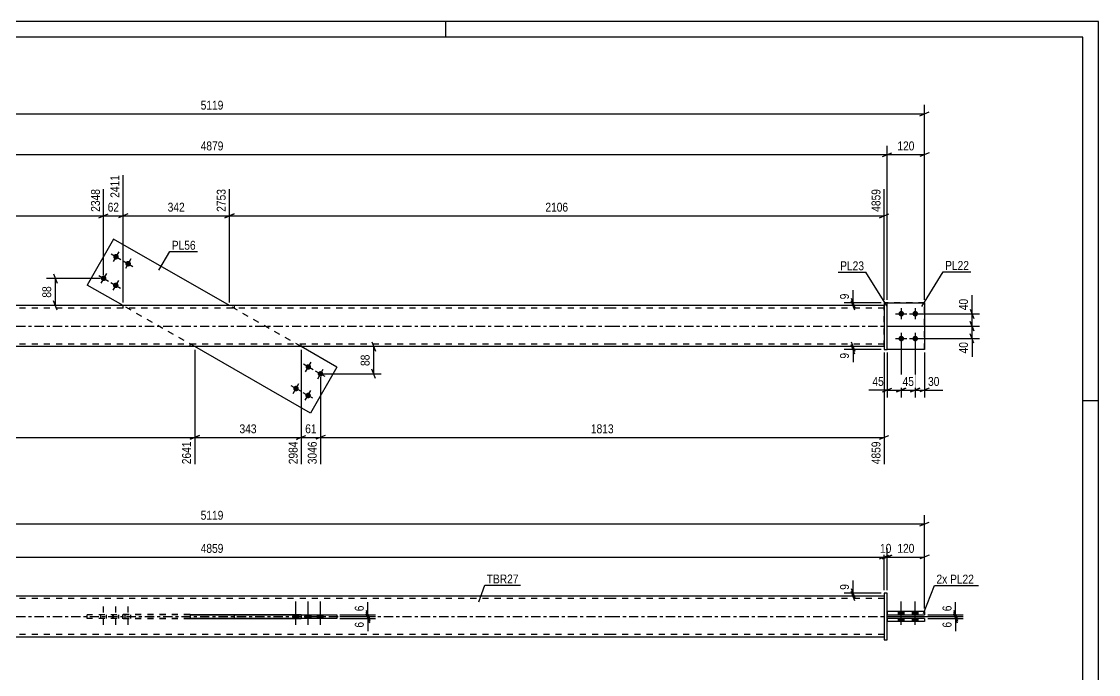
# Model space of a CAD drawing. Header units: millimetres. Extents: x 0 to 594, y 0 to 420.
# Drawn here: x 247.5 to 594, y 210 to 420 of the extents above; entities that cross this region are included whole.
import ezdxf

# ---------------------------------------------------------------- set-up
doc = ezdxf.new("R2010")
doc.units = ezdxf.units.MM
doc.linetypes.add('DXK_LINE_DOT2', pattern=[3.9198, 1.9599, -1.9599])
doc.linetypes.add('DXK_LINE_DOT3', pattern=[5.9187, 2.979, -0.9799, 0.9799, -0.9799])
doc.styles.add('Arial Narrow', font='ARIALN.TTF', dxfattribs={"height": 0.2})

# ---------------------------------------------------------------- blocks, each defined once
blk = doc.blocks.new('Unknown-489684930-1163')
at = {"color": 5, "linetype": 'Continuous'}
for p, q in [((594, 420), (0, 420)), ((384, 415), (384, 420)), ((594, 0), (594, 420)), ((589, 415), (5, 415)), ((589, 5), (589, 415)), ((594, 298), (589, 298))]:
    blk.add_line(p, q, dxfattribs=at)
blk = doc.blocks.new('Part-489684930-1906 - 1883')
at = {"color": 2, "linetype": 'Continuous'}
for p, q in [((525.05, 236.11), (525.05, 221.11)), ((526.05, 236.11), (525.05, 236.11)), ((526.05, 221.11), (526.05, 236.11)), ((525.05, 221.11), (526.05, 221.11))]:
    blk.add_line(p, q, dxfattribs=at)
blk = doc.blocks.new('Part-489684930-1895 - 1883')
at = {"color": 2, "linetype": 'Continuous'}
for p, q in [((436.95, 235.21), (180.64, 235.21)), ((525.05, 235.21), (437.05, 235.21)), ((301.72, 229.31), (337.52, 229.31)), ((301.72, 229.31), (301.72, 227.91)), ((315.87, 229.31), (315.87, 229.21)), ((337.52, 229.31), (337.52, 229.21)), ((337.52, 227.91), (301.72, 227.91)), ((315.87, 227.91), (315.87, 228.01)), ((337.52, 227.91), (337.52, 228.01)), ((436.95, 222.01), (180.64, 222.01)), ((525.05, 222.01), (437.05, 222.01))]:
    blk.add_line(p, q, dxfattribs=at)
at = {"color": 7, "linetype": 'DXK_LINE_DOT2'}
for p, q in [((436.95, 234.41), (180.64, 234.41)), ((525.05, 234.41), (437.05, 234.41)), ((525.05, 235.21), (525.05, 222.01)), ((280.06, 227.91), (280.06, 229.31)), ((301.72, 229.31), (280.06, 229.31)), ((315.87, 229.21), (315.87, 228.01)), ((337.52, 229.21), (337.52, 228.01)), ((301.72, 227.91), (280.06, 227.91)), ((315.87, 227.91), (315.87, 227.91)), ((436.95, 222.81), (180.64, 222.81)), ((525.05, 222.81), (437.05, 222.81))]:
    blk.add_line(p, q, dxfattribs=at)
at = {"color": 7, "linetype": 'DXK_LINE_DOT3'}
for p, q in [((180.64, 228.61), (436.95, 228.61)), ((437.05, 228.61), (525.05, 228.61))]:
    blk.add_line(p, q, dxfattribs=at)
blk = doc.blocks.new('Part-489684930-1900 - 1883')
at = {"color": 2, "linetype": 'Continuous'}
for p, q in [((538.05, 228.01), (526.05, 228.01)), ((526.05, 228.01), (526.05, 227.01)), ((538.05, 227.01), (526.05, 227.01)), ((538.05, 228.01), (538.05, 227.01))]:
    blk.add_line(p, q, dxfattribs=at)
blk = doc.blocks.new('Part-489684930-1905 - 1883')
at = {"color": 2, "linetype": 'Continuous'}
for p, q in [((526.05, 230.21), (526.05, 229.21)), ((538.05, 230.21), (526.05, 230.21)), ((526.05, 229.21), (538.05, 229.21)), ((538.05, 230.21), (538.05, 229.21))]:
    blk.add_line(p, q, dxfattribs=at)
blk = doc.blocks.new('Part-489684930-1922 - 1883')
at = {"color": 7, "linetype": 'DXK_LINE_DOT2'}
for p, q in [((268.64, 228.01), (268.64, 229.21)), ((301.72, 229.21), (268.64, 229.21)), ((277.08, 228.01), (277.08, 229.21)), ((301.72, 228.01), (268.64, 228.01))]:
    blk.add_line(p, q, dxfattribs=at)
at = {"color": 2, "linetype": 'Continuous'}
for p, q in [((301.72, 229.21), (348.95, 229.21)), ((340.5, 228.01), (340.5, 229.21)), ((348.95, 229.21), (348.95, 228.01)), ((340.5, 228.01), (301.72, 228.01)), ((348.95, 228.01), (340.5, 228.01))]:
    blk.add_line(p, q, dxfattribs=at)
blk = doc.blocks.new('Bolt-489684930-1923 - 1883')
at = {"linetype": 'Continuous'}
for points in [[(531.45, 230.21), (529.65, 230.21), (529.65, 229.21), (531.45, 229.21)], [(531.45, 230.21), (529.65, 230.21), (529.65, 229.21), (531.45, 229.21)], [(535.95, 230.21), (534.15, 230.21), (534.15, 229.21), (535.95, 229.21)], [(535.95, 230.21), (534.15, 230.21), (534.15, 229.21), (535.95, 229.21)], [(531.45, 228.01), (529.65, 228.01), (529.65, 227.01), (531.45, 227.01)], [(531.45, 228.01), (529.65, 228.01), (529.65, 227.01), (531.45, 227.01)], [(535.95, 228.01), (534.15, 228.01), (534.15, 227.01), (535.95, 227.01)], [(535.95, 228.01), (534.15, 228.01), (534.15, 227.01), (535.95, 227.01)]]:
    blk.add_hatch(color=1, dxfattribs=at).paths.add_polyline_path(points)
at = {"color": 1, "linetype": 'Continuous'}
for p, q in [((530.55, 226.01), (530.55, 233.51)), ((530.55, 226.01), (530.55, 233.51)), ((535.05, 226.01), (535.05, 233.51)), ((535.05, 226.01), (535.05, 233.51)), ((529.65, 229.21), (529.65, 230.21)), ((529.65, 229.21), (529.65, 230.21)), ((531.45, 229.21), (531.45, 230.21)), ((531.45, 229.21), (531.45, 230.21)), ((534.15, 229.21), (534.15, 230.21)), ((534.15, 229.21), (534.15, 230.21)), ((535.95, 229.21), (535.95, 230.21)), ((535.95, 229.21), (535.95, 230.21)), ((529.65, 227.01), (529.65, 228.01)), ((529.65, 227.01), (529.65, 228.01)), ((531.45, 227.01), (531.45, 228.01)), ((531.45, 227.01), (531.45, 228.01)), ((534.15, 227.01), (534.15, 228.01)), ((534.15, 227.01), (534.15, 228.01)), ((535.95, 227.01), (535.95, 228.01)), ((535.95, 227.01), (535.95, 228.01))]:
    blk.add_line(p, q, dxfattribs=at)
blk = doc.blocks.new('Bolt-489684930-1925 - 1883')
at = {"color": 1, "linetype": 'DXK_LINE_DOT2'}
for p, q in [((273.91, 226.01), (273.91, 233.51)), ((277.82, 226.01), (277.82, 233.51)), ((277.89, 226.01), (277.89, 233.51)), ((281.79, 226.01), (281.79, 233.51)), ((273.01, 228.01), (273.01, 229.21)), ((274.81, 228.01), (274.81, 229.21)), ((276.92, 228.01), (276.92, 229.21)), ((276.99, 228.01), (276.99, 229.21)), ((278.72, 228.01), (278.72, 229.21)), ((278.79, 228.01), (278.79, 229.21)), ((280.89, 228.01), (280.89, 229.21)), ((282.69, 228.01), (282.69, 229.21))]:
    blk.add_line(p, q, dxfattribs=at)
blk = doc.blocks.new('Bolt-489684930-1926 - 1883')
at = {"linetype": 'Continuous'}
for points in [[(334.89, 228.01), (336.69, 228.01), (336.69, 229.21), (334.89, 229.21)], [(338.8, 228.01), (340.6, 228.01), (340.6, 229.21), (338.8, 229.21)], [(338.87, 228.01), (340.67, 228.01), (340.67, 229.21), (338.87, 229.21)], [(342.77, 228.01), (344.57, 228.01), (344.57, 229.21), (342.77, 229.21)]]:
    blk.add_hatch(color=1, dxfattribs=at).paths.add_polyline_path(points)
at = {"color": 1, "linetype": 'Continuous'}
for p, q in [((335.79, 226.01), (335.79, 233.51)), ((339.7, 226.01), (339.7, 233.51)), ((339.77, 226.01), (339.77, 233.51)), ((343.67, 226.01), (343.67, 233.51)), ((334.89, 228.01), (334.89, 229.21)), ((336.69, 228.01), (336.69, 229.21)), ((338.8, 228.01), (338.8, 229.21)), ((338.87, 228.01), (338.87, 229.21)), ((340.6, 228.01), (340.6, 229.21)), ((340.67, 228.01), (340.67, 229.21)), ((342.77, 228.01), (342.77, 229.21)), ((344.57, 228.01), (344.57, 229.21))]:
    blk.add_line(p, q, dxfattribs=at)
blk = doc.blocks.new('Bolt-489684930-2124 - 2113')
at = {"linetype": 'Continuous'}
for points in [[(530.55, 326.93, -1), (530.55, 325.13, -1)], [(535.05, 326.93, -1), (535.05, 325.13, -1)], [(530.55, 318.93, -1), (530.55, 317.13, -1)], [(535.05, 318.93, -1), (535.05, 317.13, -1)]]:
    blk.add_hatch(color=1, dxfattribs=at).paths.add_polyline_path(points)
at = {"color": 1, "linetype": 'Continuous'}
for p, q in [((528.75, 326.03), (532.35, 326.03)), ((530.55, 327.83), (530.55, 324.23)), ((533.25, 326.03), (536.85, 326.03)), ((535.05, 327.83), (535.05, 324.23)), ((530.55, 319.83), (530.55, 316.23)), ((535.05, 319.83), (535.05, 316.23)), ((528.75, 318.03), (532.35, 318.03)), ((533.25, 318.03), (536.85, 318.03))]:
    blk.add_line(p, q, dxfattribs=at)
blk = doc.blocks.new('Part-489684930-2129 - 2113')
at = {"color": 2, "linetype": 'Continuous'}
for p, q in [((277.08, 349.99), (268.64, 335.23)), ((314.37, 328.63), (277.08, 349.99)), ((280.16, 328.63), (268.64, 335.23)), ((340.5, 294.08), (303.21, 315.43)), ((348.95, 308.84), (337.42, 315.43)), ((348.95, 308.84), (340.5, 294.08))]:
    blk.add_line(p, q, dxfattribs=at)
at = {"color": 7, "linetype": 'DXK_LINE_DOT2'}
for p, q in [((303.21, 315.43), (280.16, 328.63)), ((337.42, 315.43), (314.37, 328.63))]:
    blk.add_line(p, q, dxfattribs=at)
blk = doc.blocks.new('Bolt-489684930-2121 - 2113')
at = {"linetype": 'Continuous'}
for points in [[(339.32, 308.13, -1), (340.22, 309.69, -1)], [(343.23, 305.89, -1), (344.12, 307.45, -1)], [(335.35, 301.18, -1), (336.24, 302.74, -1)], [(339.25, 298.95, -1), (340.15, 300.51, -1)]]:
    blk.add_hatch(color=1, dxfattribs=at).paths.add_polyline_path(points)
at = {"color": 1, "linetype": 'Continuous'}
for p, q in [((341.33, 308.01), (338.21, 309.8)), ((338.87, 307.34), (340.66, 310.47)), ((345.24, 305.78), (342.11, 307.56)), ((342.78, 305.11), (344.57, 308.23)), ((337.35, 301.07), (334.23, 302.86)), ((334.9, 300.4), (336.69, 303.53)), ((341.26, 298.83), (338.14, 300.62)), ((338.8, 298.17), (340.59, 301.29))]:
    blk.add_line(p, q, dxfattribs=at)
blk = doc.blocks.new('Bolt-489684930-2122 - 2113')
at = {"linetype": 'Continuous'}
for points in [[(278.33, 345.12, -1), (277.44, 343.56, -1)], [(282.24, 342.89, -1), (281.34, 341.32, -1)], [(274.36, 338.18, -1), (273.46, 336.62, -1)], [(278.26, 335.94, -1), (277.37, 334.38, -1)]]:
    blk.add_hatch(color=1, dxfattribs=at).paths.add_polyline_path(points)
at = {"color": 1, "linetype": 'Continuous'}
for p, q in [((276.32, 345.24), (279.45, 343.45)), ((278.78, 345.9), (276.99, 342.78)), ((282.69, 343.67), (280.9, 340.54)), ((280.23, 343), (283.35, 341.21)), ((272.35, 338.29), (275.47, 336.5)), ((274.81, 338.96), (273.02, 335.84)), ((278.71, 336.72), (276.92, 333.6)), ((276.25, 336.06), (279.38, 334.27))]:
    blk.add_line(p, q, dxfattribs=at)
blk = doc.blocks.new('Part-489684930-2145 - 2113')
at = {"color": 2, "linetype": 'Continuous'}
for p, q in [((525.05, 329.53), (525.05, 314.53)), ((526.05, 329.53), (525.05, 329.53)), ((526.05, 314.53), (526.05, 329.53)), ((525.05, 314.53), (526.05, 314.53))]:
    blk.add_line(p, q, dxfattribs=at)
blk = doc.blocks.new('Part-489684930-2150 - 2113')
at = {"color": 2, "linetype": 'Continuous'}
for p, q in [((526.05, 329.53), (538.05, 329.53)), ((538.05, 329.53), (538.05, 314.53)), ((538.05, 314.53), (526.05, 314.53))]:
    blk.add_line(p, q, dxfattribs=at)
at = {"color": 7, "linetype": 'DXK_LINE_DOT2'}
blk.add_line((526.05, 314.53), (526.05, 329.53), dxfattribs=at)
blk = doc.blocks.new('Part-489684930-2151 - 2113')
at = {"color": 7, "linetype": 'DXK_LINE_DOT2'}
for p, q in [((538.05, 329.53), (526.05, 329.53)), ((526.05, 314.53), (526.05, 329.53)), ((538.05, 314.53), (538.05, 329.53)), ((538.05, 314.53), (526.05, 314.53))]:
    blk.add_line(p, q, dxfattribs=at)
blk = doc.blocks.new('Part-489684930-2156 - 2113')
at = {"color": 2, "linetype": 'Continuous'}
for p, q in [((436.95, 328.63), (180.64, 328.63)), ((525.05, 328.63), (437.05, 328.63)), ((436.95, 315.43), (180.64, 315.43)), ((525.05, 315.43), (437.05, 315.43))]:
    blk.add_line(p, q, dxfattribs=at)
at = {"color": 7, "linetype": 'DXK_LINE_DOT2'}
for p, q in [((436.95, 327.83), (180.64, 327.83)), ((280.06, 328.63), (280.06, 327.83)), ((315.87, 328.63), (315.87, 327.83)), ((525.05, 327.83), (437.05, 327.83)), ((525.05, 315.43), (525.05, 328.63)), ((436.95, 316.23), (180.64, 316.23)), ((301.72, 315.43), (301.72, 316.23)), ((337.52, 315.43), (337.52, 316.23)), ((525.05, 316.23), (437.05, 316.23))]:
    blk.add_line(p, q, dxfattribs=at)
at = {"color": 7, "linetype": 'DXK_LINE_DOT3'}
for p, q in [((180.64, 322.03), (436.95, 322.03)), ((437.05, 322.03), (525.05, 322.03))]:
    blk.add_line(p, q, dxfattribs=at)
blk = doc.blocks.new('StraightDimension-489684930-2072 - 1883')
at = {"color": 7, "linetype": 'Continuous'}
for p, q in [((349.95, 229.21), (361.35, 229.21)), ((358.35, 230.71), (359.55, 227.71)), ((359.55, 227.11), (358.35, 230.11)), ((358.95, 228.61), (358.95, 229.21)), ((349.95, 228.61), (361.35, 228.61))]:
    blk.add_line(p, q, dxfattribs=at)
at = {"color": 0}
blk.add_wipeout([(358.2, 232.76), (354, 232.76), (354, 229.73), (358.2, 229.73)], dxfattribs=at)
at = {"color": 7, "linetype": 'Continuous'}
blk.add_line((358.95, 229.21), (358.95, 233.29), dxfattribs=at)
blk.add_line((358.95, 229.21), (358.95, 233.29), dxfattribs=at)
at = {"color": 3, "style": 'Arial Narrow'}
blk.add_text('6', height=2.86, rotation=90.0002, dxfattribs=at).set_placement((357.6, 230.33))
blk = doc.blocks.new('StraightDimension-489684930-1936 - 1883')
at = {"color": 7, "linetype": 'Continuous'}
for p, q in [((538.05, 231.21), (538.05, 261.27)), ((79.54, 258.42), (538.05, 258.42)), ((536.55, 257.82), (539.55, 259.02))]:
    blk.add_line(p, q, dxfattribs=at)
at = {"color": 0}
blk.add_wipeout([(313.05, 259.17), (313.05, 263.37), (304.54, 263.37), (304.54, 259.17)], dxfattribs=at)
at = {"color": 3, "style": 'Arial Narrow'}
blk.add_text('5119', height=2.863, dxfattribs=at).set_placement((305.14, 259.77))
blk = doc.blocks.new('StraightDimension-489684930-2041 - 1883')
at = {"color": 7, "linetype": 'Continuous'}
for p, q in [((547.45, 230.11), (548.65, 227.11)), ((548.65, 226.51), (547.45, 229.51)), ((526.05, 228.61), (550.45, 228.61)), ((539.05, 228.01), (550.45, 228.01)), ((548.05, 228.01), (548.05, 228.61))]:
    blk.add_line(p, q, dxfattribs=at)
at = {"color": 0}
blk.add_wipeout([(547.3, 227.48), (543.1, 227.48), (543.1, 224.46), (547.3, 224.46)], dxfattribs=at)
at = {"color": 7, "linetype": 'Continuous'}
blk.add_line((548.05, 228.01), (548.05, 223.93), dxfattribs=at)
blk.add_line((548.05, 228.01), (548.05, 223.93), dxfattribs=at)
at = {"color": 3, "style": 'Arial Narrow'}
blk.add_text('6', height=2.86, rotation=90.0002, dxfattribs=at).set_placement((546.7, 225.06))
blk = doc.blocks.new('StraightDimension-489684930-1977 - 1883')
at = {"color": 7, "linetype": 'Continuous'}
for p, q in [((525.05, 237.11), (525.05, 250.62)), ((92.54, 247.77), (525.05, 247.77)), ((523.55, 247.17), (526.55, 248.37))]:
    blk.add_line(p, q, dxfattribs=at)
at = {"color": 0}
blk.add_wipeout([(313.05, 248.52), (313.05, 252.72), (304.54, 252.72), (304.54, 248.52)], dxfattribs=at)
at = {"color": 3, "style": 'Arial Narrow'}
blk.add_text('4859', height=2.863, dxfattribs=at).set_placement((305.14, 249.12))
blk = doc.blocks.new('StraightDimension-489684930-1985 - 1883')
at = {"color": 7, "linetype": 'Continuous'}
for p, q in [((525.05, 237.11), (525.05, 250.62)), ((526.05, 237.11), (526.05, 250.62)), ((523.55, 247.17), (526.55, 248.37)), ((527.55, 248.37), (524.55, 247.17)), ((525.05, 247.77), (526.05, 247.77))]:
    blk.add_line(p, q, dxfattribs=at)
at = {"color": 0}
blk.add_wipeout([(527.97, 248.52), (527.97, 252.72), (523.12, 252.72), (523.12, 248.52)], dxfattribs=at)
at = {"color": 3, "style": 'Arial Narrow'}
blk.add_text('10', height=2.863, dxfattribs=at).set_placement((523.72, 249.12))
blk = doc.blocks.new('StraightDimension-489684930-1994 - 1883')
at = {"color": 7, "linetype": 'Continuous'}
for p, q in [((526.05, 237.11), (526.05, 250.62)), ((538.05, 231.21), (538.05, 250.62)), ((524.55, 247.17), (527.55, 248.37)), ((526.05, 247.77), (538.05, 247.77)), ((539.55, 248.37), (536.55, 247.17))]:
    blk.add_line(p, q, dxfattribs=at)
at = {"color": 0}
blk.add_wipeout([(535.39, 248.52), (535.39, 252.72), (528.7, 252.72), (528.7, 248.52)], dxfattribs=at)
at = {"color": 3, "style": 'Arial Narrow'}
blk.add_text('120', height=2.863, dxfattribs=at).set_placement((529.3, 249.12))
blk = doc.blocks.new('StraightDimension-489684930-2005 - 1883')
at = {"color": 7, "linetype": 'Continuous'}
for p, q in [((524.05, 236.11), (512.2, 236.11)), ((514.45, 237.61), (515.65, 234.61)), ((515.65, 233.71), (514.45, 236.71)), ((515.05, 235.21), (515.05, 236.11)), ((524.05, 235.21), (512.2, 235.21))]:
    blk.add_line(p, q, dxfattribs=at)
at = {"color": 0}
blk.add_wipeout([(514.3, 239.66), (510.1, 239.66), (510.1, 236.63), (514.3, 236.63)], dxfattribs=at)
at = {"color": 7, "linetype": 'Continuous'}
blk.add_line((515.05, 236.11), (515.05, 240.19), dxfattribs=at)
blk.add_line((515.05, 236.11), (515.05, 240.19), dxfattribs=at)
at = {"color": 3, "style": 'Arial Narrow'}
blk.add_text('9', height=2.86, rotation=90.0002, dxfattribs=at).set_placement((513.7, 237.23))
blk = doc.blocks.new('StraightDimension-489684930-2054 - 1883')
at = {"color": 7, "linetype": 'Continuous'}
for p, q in [((539.05, 229.21), (550.45, 229.21)), ((547.45, 230.71), (548.65, 227.71)), ((548.65, 227.11), (547.45, 230.11)), ((548.05, 228.61), (548.05, 229.21)), ((526.05, 228.61), (550.45, 228.61))]:
    blk.add_line(p, q, dxfattribs=at)
at = {"color": 0}
blk.add_wipeout([(547.3, 232.76), (543.1, 232.76), (543.1, 229.73), (547.3, 229.73)], dxfattribs=at)
at = {"color": 7, "linetype": 'Continuous'}
blk.add_line((548.05, 229.21), (548.05, 233.29), dxfattribs=at)
blk.add_line((548.05, 229.21), (548.05, 233.29), dxfattribs=at)
at = {"color": 3, "style": 'Arial Narrow'}
blk.add_text('6', height=2.86, rotation=90.0002, dxfattribs=at).set_placement((546.7, 230.33))
blk = doc.blocks.new('StraightDimension-489684930-2068 - 1883')
at = {"color": 7, "linetype": 'Continuous'}
for p, q in [((358.35, 230.11), (359.55, 227.11)), ((359.55, 226.51), (358.35, 229.51)), ((349.95, 228.61), (361.35, 228.61)), ((349.95, 228.01), (361.35, 228.01)), ((358.95, 228.01), (358.95, 228.61))]:
    blk.add_line(p, q, dxfattribs=at)
at = {"color": 0}
blk.add_wipeout([(358.2, 227.48), (354, 227.48), (354, 224.46), (358.2, 224.46)], dxfattribs=at)
at = {"color": 7, "linetype": 'Continuous'}
blk.add_line((358.95, 228.01), (358.95, 223.93), dxfattribs=at)
blk.add_line((358.95, 228.01), (358.95, 223.93), dxfattribs=at)
at = {"color": 3, "style": 'Arial Narrow'}
blk.add_text('6', height=2.86, rotation=90.0002, dxfattribs=at).set_placement((357.6, 225.06))
blk = doc.blocks.new('StraightDimension-489684930-2308 - 2113')
at = {"color": 7, "linetype": 'Continuous'}
for p, q in [((552.74, 323.53), (553.94, 320.53)), ((526.05, 322.03), (555.74, 322.03)), ((553.94, 316.53), (552.74, 319.53)), ((553.34, 318.03), (553.34, 322.03)), ((536.05, 318.03), (555.74, 318.03))]:
    blk.add_line(p, q, dxfattribs=at)
at = {"color": 0}
blk.add_wipeout([(552.59, 317.51), (548.39, 317.51), (548.39, 312.65), (552.59, 312.65)], dxfattribs=at)
at = {"color": 7, "linetype": 'Continuous'}
blk.add_line((553.34, 318.03), (553.34, 312.13), dxfattribs=at)
blk.add_line((553.34, 318.03), (553.34, 312.13), dxfattribs=at)
at = {"color": 3, "style": 'Arial Narrow'}
blk.add_text('40', height=2.863, rotation=90.0002, dxfattribs=at).set_placement((551.99, 313.25))
blk = doc.blocks.new('StraightDimension-489684930-3366 - 2113')
at = {"color": 7, "linetype": 'Continuous'}
for p, q in [((524.55, 376.61), (527.55, 377.81)), ((526.05, 330.53), (526.05, 380.06)), ((91.54, 377.21), (526.05, 377.21))]:
    blk.add_line(p, q, dxfattribs=at)
at = {"color": 0}
blk.add_wipeout([(313.05, 377.96), (313.05, 382.16), (304.54, 382.16), (304.54, 377.96)], dxfattribs=at)
at = {"color": 3, "style": 'Arial Narrow'}
blk.add_text('4879', height=2.863, dxfattribs=at).set_placement((305.14, 378.56))
blk = doc.blocks.new('StraightDimension-489684930-2321 - 2113')
at = {"color": 7, "linetype": 'Continuous'}
for p, q in [((536.05, 326.03), (555.74, 326.03)), ((552.74, 327.53), (553.94, 324.53)), ((553.34, 322.03), (553.34, 326.03)), ((553.94, 320.53), (552.74, 323.53)), ((526.05, 322.03), (555.74, 322.03))]:
    blk.add_line(p, q, dxfattribs=at)
at = {"color": 0}
blk.add_wipeout([(552.59, 331.42), (548.39, 331.42), (548.39, 326.56), (552.59, 326.56)], dxfattribs=at)
at = {"color": 7, "linetype": 'Continuous'}
blk.add_line((553.34, 326.03), (553.34, 331.94), dxfattribs=at)
blk.add_line((553.34, 326.03), (553.34, 331.94), dxfattribs=at)
at = {"color": 3, "style": 'Arial Narrow'}
blk.add_text('40', height=2.863, rotation=90.0002, dxfattribs=at).set_placement((551.99, 327.16))
blk = doc.blocks.new('StraightDimension-489684930-2568 - 2113')
at = {"color": 7, "linetype": 'Continuous'}
for p, q in [((360.6, 315.43), (357.98, 315.43)), ((360.23, 316.93), (361.43, 313.93)), ((360.83, 306.67), (360.83, 315.43)), ((344.67, 306.67), (363.23, 306.67)), ((361.43, 305.17), (360.23, 308.17))]:
    blk.add_line(p, q, dxfattribs=at)
at = {"color": 0}
blk.add_wipeout([(360.08, 313.48), (355.88, 313.48), (355.88, 308.62), (360.08, 308.62)], dxfattribs=at)
at = {"color": 3, "style": 'Arial Narrow'}
blk.add_text('88', height=2.863, rotation=90.0002, dxfattribs=at).set_placement((359.48, 309.22))
blk = doc.blocks.new('StraightDimension-489684930-2409 - 2113')
at = {"color": 7, "linetype": 'Continuous'}
for p, q in [((273.91, 338.4), (273.91, 366.12)), ((92.54, 330.53), (92.54, 360.64)), ((94.04, 358.11), (91.04, 356.91)), ((92.54, 357.51), (273.91, 357.51)), ((272.41, 356.91), (275.41, 358.11))]:
    blk.add_line(p, q, dxfattribs=at)
at = {"color": 0, "linetype": 'Continuous'}
for points in [[(273.31, 366.72), (269.11, 366.72), (269.11, 358.21), (273.31, 358.21)], [(91.94, 361.24), (87.74, 361.24), (87.74, 358.21), (91.94, 358.21)]]:
    blk.add_wipeout(points, dxfattribs=at)
at = {"color": 0}
blk.add_wipeout([(187.48, 358.26), (187.48, 362.46), (178.97, 362.46), (178.97, 358.26)], dxfattribs=at)
at = {"color": 3, "linetype": 'Continuous', "style": 'Arial Narrow'}
for s, height, p in [('2348', 2.863, (272.71, 358.81)), ('0', 2.86, (91.34, 358.81))]:
    blk.add_text(s, height=height, rotation=90.0002, dxfattribs=at).set_placement(p)
at = {"color": 3, "style": 'Arial Narrow'}
blk.add_text('2348', height=2.863, dxfattribs=at).set_placement((179.57, 358.86))
blk = doc.blocks.new('StraightDimension-489684930-2359 - 2113')
at = {"color": 7, "linetype": 'Continuous'}
for p, q in [((303.21, 314.43), (303.21, 277.62)), ((337.52, 314.43), (337.52, 277.62)), ((304.71, 286.83), (301.71, 285.63)), ((303.21, 286.23), (337.52, 286.23)), ((336.02, 285.63), (339.02, 286.83))]:
    blk.add_line(p, q, dxfattribs=at)
at = {"color": 0}
blk.add_wipeout([(323.71, 286.98), (323.71, 291.18), (317.03, 291.18), (317.03, 286.98)], dxfattribs=at)
at = {"color": 0, "linetype": 'Continuous'}
blk.add_wipeout([(336.92, 285.53), (332.72, 285.53), (332.72, 277.02), (336.92, 277.02)], dxfattribs=at)
at = {"color": 3, "style": 'Arial Narrow'}
blk.add_text('343', height=2.863, dxfattribs=at).set_placement((317.63, 287.58))
at = {"color": 3, "linetype": 'Continuous', "style": 'Arial Narrow'}
blk.add_text('2984', height=2.863, rotation=90.0002, dxfattribs=at).set_placement((336.32, 277.62))
blk = doc.blocks.new('StraightDimension-489684930-2381 - 2113')
at = {"color": 7, "linetype": 'Continuous'}
for p, q in [((337.52, 314.43), (337.52, 277.62)), ((343.67, 305.67), (343.67, 277.62)), ((336.02, 285.63), (339.02, 286.83)), ((337.52, 286.23), (343.67, 286.23)), ((345.17, 286.83), (342.17, 285.63))]:
    blk.add_line(p, q, dxfattribs=at)
at = {"color": 0}
blk.add_wipeout([(343.03, 286.98), (343.03, 291.18), (338.17, 291.18), (338.17, 286.98)], dxfattribs=at)
at = {"color": 3, "style": 'Arial Narrow'}
blk.add_text('61', height=2.863, dxfattribs=at).set_placement((338.77, 287.58))
at = {"color": 0, "linetype": 'Continuous'}
blk.add_wipeout([(343.07, 285.53), (338.87, 285.53), (338.87, 277.02), (343.07, 277.02)], dxfattribs=at)
at = {"color": 3, "linetype": 'Continuous', "style": 'Arial Narrow'}
blk.add_text('3046', height=2.863, rotation=90.0002, dxfattribs=at).set_placement((342.47, 277.62))
blk = doc.blocks.new('StraightDimension-489684930-2427 - 2113')
at = {"color": 7, "linetype": 'Continuous'}
for p, q in [((280.16, 329.63), (280.16, 370.62)), ((273.91, 338.4), (273.91, 366.12)), ((272.41, 356.91), (275.41, 358.11)), ((273.91, 357.51), (280.16, 357.51)), ((281.66, 358.11), (278.66, 356.91))]:
    blk.add_line(p, q, dxfattribs=at)
at = {"color": 0}
blk.add_wipeout([(279.46, 358.26), (279.46, 362.46), (274.61, 362.46), (274.61, 358.26)], dxfattribs=at)
at = {"color": 0, "linetype": 'Continuous'}
blk.add_wipeout([(279.56, 371.22), (275.36, 371.22), (275.36, 362.71), (279.56, 362.71)], dxfattribs=at)
at = {"color": 3, "linetype": 'Continuous', "style": 'Arial Narrow'}
blk.add_text('2411', height=2.863, rotation=90.0002, dxfattribs=at).set_placement((278.96, 363.31))
at = {"color": 3, "style": 'Arial Narrow'}
blk.add_text('62', height=2.863, dxfattribs=at).set_placement((275.21, 358.86))
blk = doc.blocks.new('StraightDimension-489684930-2239 - 2113')
at = {"color": 7, "linetype": 'Continuous'}
for p, q in [((535.05, 317.03), (535.05, 299.06)), ((538.05, 313.53), (538.05, 299.06)), ((533.55, 300.86), (536.55, 302.06)), ((539.55, 302.06), (536.55, 300.86)), ((535.05, 301.46), (538.05, 301.46))]:
    blk.add_line(p, q, dxfattribs=at)
at = {"color": 0}
blk.add_wipeout([(543.43, 302.21), (543.43, 306.41), (538.57, 306.41), (538.57, 302.21)], dxfattribs=at)
at = {"color": 7, "linetype": 'Continuous'}
blk.add_line((538.05, 301.46), (543.95, 301.46), dxfattribs=at)
blk.add_line((538.05, 301.46), (543.95, 301.46), dxfattribs=at)
at = {"color": 3, "style": 'Arial Narrow'}
blk.add_text('30', height=2.863, dxfattribs=at).set_placement((539.17, 302.81))
blk = doc.blocks.new('StraightDimension-489684930-2160 - 2113')
at = {"color": 7, "linetype": 'Continuous'}
for p, q in [((524.05, 329.53), (512.2, 329.53)), ((514.45, 331.03), (515.65, 328.03)), ((515.65, 327.13), (514.45, 330.13)), ((515.05, 328.63), (515.05, 329.53)), ((524.05, 328.63), (512.2, 328.63))]:
    blk.add_line(p, q, dxfattribs=at)
at = {"color": 0}
blk.add_wipeout([(514.3, 333.09), (510.1, 333.09), (510.1, 330.06), (514.3, 330.06)], dxfattribs=at)
at = {"color": 7, "linetype": 'Continuous'}
blk.add_line((515.05, 329.53), (515.05, 333.61), dxfattribs=at)
blk.add_line((515.05, 329.53), (515.05, 333.61), dxfattribs=at)
at = {"color": 3, "style": 'Arial Narrow'}
blk.add_text('9', height=2.86, rotation=90.0002, dxfattribs=at).set_placement((513.7, 330.66))
blk = doc.blocks.new('StraightDimension-489684930-2167 - 2113')
at = {"color": 7, "linetype": 'Continuous'}
for p, q in [((524.05, 315.43), (512.2, 315.43)), ((514.45, 316.93), (515.65, 313.93)), ((515.65, 313.03), (514.45, 316.03)), ((515.05, 314.53), (515.05, 315.43)), ((524.05, 314.53), (512.2, 314.53))]:
    blk.add_line(p, q, dxfattribs=at)
at = {"color": 0}
blk.add_wipeout([(514.3, 314.01), (510.1, 314.01), (510.1, 310.98), (514.3, 310.98)], dxfattribs=at)
at = {"color": 7, "linetype": 'Continuous'}
blk.add_line((515.05, 314.53), (515.05, 310.46), dxfattribs=at)
blk.add_line((515.05, 314.53), (515.05, 310.46), dxfattribs=at)
at = {"color": 3, "style": 'Arial Narrow'}
blk.add_text('9', height=2.86, rotation=90.0002, dxfattribs=at).set_placement((513.7, 311.58))
blk = doc.blocks.new('StraightDimension-489684930-2201 - 2113')
at = {"color": 7, "linetype": 'Continuous'}
for p, q in [((530.55, 317.03), (530.55, 299.06)), ((526.05, 313.53), (526.05, 299.06)), ((524.55, 300.86), (527.55, 302.06)), ((532.05, 302.06), (529.05, 300.86)), ((526.05, 301.46), (530.55, 301.46))]:
    blk.add_line(p, q, dxfattribs=at)
at = {"color": 0}
blk.add_wipeout([(525.52, 302.21), (525.52, 306.41), (520.67, 306.41), (520.67, 302.21)], dxfattribs=at)
at = {"color": 7, "linetype": 'Continuous'}
blk.add_line((526.05, 301.46), (520.14, 301.46), dxfattribs=at)
blk.add_line((526.05, 301.46), (520.14, 301.46), dxfattribs=at)
at = {"color": 3, "style": 'Arial Narrow'}
blk.add_text('45', height=2.863, dxfattribs=at).set_placement((521.27, 302.81))
blk = doc.blocks.new('StraightDimension-489684930-2223 - 2113')
at = {"color": 7, "linetype": 'Continuous'}
for p, q in [((530.55, 317.03), (530.55, 299.06)), ((535.05, 317.03), (535.05, 299.06)), ((529.05, 300.86), (532.05, 302.06)), ((536.55, 302.06), (533.55, 300.86)), ((530.55, 301.46), (535.05, 301.46))]:
    blk.add_line(p, q, dxfattribs=at)
at = {"color": 0}
blk.add_wipeout([(535.22, 302.21), (535.22, 306.41), (530.37, 306.41), (530.37, 302.21)], dxfattribs=at)
at = {"color": 3, "style": 'Arial Narrow'}
blk.add_text('45', height=2.863, dxfattribs=at).set_placement((530.97, 302.81))
blk = doc.blocks.new('StraightDimension-489684930-2335 - 2113')
at = {"color": 7, "linetype": 'Continuous'}
for p, q in [((92.54, 313.53), (92.54, 283.1)), ((303.21, 314.43), (303.21, 277.62)), ((94.04, 286.83), (91.04, 285.63)), ((92.54, 286.23), (303.21, 286.23)), ((301.71, 285.63), (304.71, 286.83))]:
    blk.add_line(p, q, dxfattribs=at)
at = {"color": 0}
blk.add_wipeout([(202.13, 286.98), (202.13, 291.18), (193.62, 291.18), (193.62, 286.98)], dxfattribs=at)
at = {"color": 0, "linetype": 'Continuous'}
for points in [[(91.94, 285.53), (87.74, 285.53), (87.74, 282.5), (91.94, 282.5)], [(302.61, 285.53), (298.41, 285.53), (298.41, 277.02), (302.61, 277.02)]]:
    blk.add_wipeout(points, dxfattribs=at)
at = {"color": 3, "style": 'Arial Narrow'}
blk.add_text('2641', height=2.863, dxfattribs=at).set_placement((194.22, 287.58))
at = {"color": 3, "linetype": 'Continuous', "style": 'Arial Narrow'}
for s, height, p in [('0', 2.86, (91.34, 283.1)), ('2641', 2.863, (302.01, 277.62))]:
    blk.add_text(s, height=height, rotation=90.0002, dxfattribs=at).set_placement(p)
blk = doc.blocks.new('StraightDimension-489684930-2415 - 2113')
at = {"color": 7, "linetype": 'Continuous'}
for p, q in [((314.37, 329.63), (314.37, 366.12)), ((525.05, 330.53), (525.05, 366.12)), ((315.87, 358.11), (312.87, 356.91)), ((314.37, 357.51), (525.05, 357.51)), ((523.55, 356.91), (526.55, 358.11))]:
    blk.add_line(p, q, dxfattribs=at)
at = {"color": 0, "linetype": 'Continuous'}
blk.add_wipeout([(524.45, 366.72), (520.25, 366.72), (520.25, 358.21), (524.45, 358.21)], dxfattribs=at)
at = {"color": 0}
blk.add_wipeout([(423.97, 358.26), (423.97, 362.46), (415.45, 362.46), (415.45, 358.26)], dxfattribs=at)
at = {"color": 3, "linetype": 'Continuous', "style": 'Arial Narrow'}
blk.add_text('4859', height=2.863, rotation=90.0002, dxfattribs=at).set_placement((523.85, 358.81))
at = {"color": 3, "style": 'Arial Narrow'}
blk.add_text('2106', height=2.863, dxfattribs=at).set_placement((416.05, 358.86))
blk = doc.blocks.new('StraightDimension-489684930-2351 - 2113')
at = {"color": 7, "linetype": 'Continuous'}
for p, q in [((525.05, 313.53), (525.05, 277.62)), ((343.67, 305.67), (343.67, 277.62)), ((345.17, 286.83), (342.17, 285.63)), ((343.67, 286.23), (525.05, 286.23)), ((523.55, 285.63), (526.55, 286.83))]:
    blk.add_line(p, q, dxfattribs=at)
at = {"color": 0}
blk.add_wipeout([(438.62, 286.98), (438.62, 291.18), (430.1, 291.18), (430.1, 286.98)], dxfattribs=at)
at = {"color": 0, "linetype": 'Continuous'}
blk.add_wipeout([(524.45, 285.53), (520.25, 285.53), (520.25, 277.02), (524.45, 277.02)], dxfattribs=at)
at = {"color": 3, "style": 'Arial Narrow'}
blk.add_text('1813', height=2.863, dxfattribs=at).set_placement((430.7, 287.58))
at = {"color": 3, "linetype": 'Continuous', "style": 'Arial Narrow'}
blk.add_text('4859', height=2.863, rotation=90.0002, dxfattribs=at).set_placement((523.85, 277.62))
blk = doc.blocks.new('StraightDimension-489684930-2462 - 2113')
at = {"color": 7, "linetype": 'Continuous'}
for p, q in [((538.05, 330.53), (538.05, 393.17)), ((79.54, 390.32), (538.05, 390.32)), ((536.55, 389.72), (539.55, 390.92))]:
    blk.add_line(p, q, dxfattribs=at)
at = {"color": 0}
blk.add_wipeout([(313.05, 391.07), (313.05, 395.27), (304.54, 395.27), (304.54, 391.07)], dxfattribs=at)
at = {"color": 3, "style": 'Arial Narrow'}
blk.add_text('5119', height=2.863, dxfattribs=at).set_placement((305.14, 391.67))
blk = doc.blocks.new('StraightDimension-489684930-2398 - 2113')
at = {"color": 7, "linetype": 'Continuous'}
for p, q in [((272.91, 337.4), (255.54, 337.4)), ((257.79, 338.9), (258.99, 335.9)), ((258.39, 328.63), (258.39, 337.4)), ((258.99, 327.13), (257.79, 330.13)), ((270.28, 328.63), (255.54, 328.63))]:
    blk.add_line(p, q, dxfattribs=at)
at = {"color": 0}
blk.add_wipeout([(257.64, 335.44), (253.44, 335.44), (253.44, 330.59), (257.64, 330.59)], dxfattribs=at)
at = {"color": 3, "style": 'Arial Narrow'}
blk.add_text('88', height=2.863, rotation=90.0002, dxfattribs=at).set_placement((257.04, 331.19))
blk = doc.blocks.new('StraightDimension-489684930-3365 - 2113')
at = {"color": 7, "linetype": 'Continuous'}
for p, q in [((524.55, 376.61), (527.55, 377.81)), ((526.05, 330.53), (526.05, 380.06)), ((539.55, 377.81), (536.55, 376.61)), ((538.05, 330.53), (538.05, 380.06)), ((526.05, 377.21), (538.05, 377.21))]:
    blk.add_line(p, q, dxfattribs=at)
at = {"color": 0}
blk.add_wipeout([(535.39, 377.96), (535.39, 382.16), (528.7, 382.16), (528.7, 377.96)], dxfattribs=at)
at = {"color": 3, "style": 'Arial Narrow'}
blk.add_text('120', height=2.863, dxfattribs=at).set_placement((529.3, 378.56))
blk = doc.blocks.new('StraightDimension-489684930-2441 - 2113')
at = {"color": 7, "linetype": 'Continuous'}
for p, q in [((280.16, 329.63), (280.16, 370.62)), ((314.37, 329.63), (314.37, 366.12)), ((281.66, 358.11), (278.66, 356.91)), ((280.16, 357.51), (314.37, 357.51)), ((312.87, 356.91), (315.87, 358.11))]:
    blk.add_line(p, q, dxfattribs=at)
at = {"color": 0, "linetype": 'Continuous'}
blk.add_wipeout([(313.77, 366.72), (309.57, 366.72), (309.57, 358.21), (313.77, 358.21)], dxfattribs=at)
at = {"color": 0}
blk.add_wipeout([(300.61, 358.26), (300.61, 362.46), (293.92, 362.46), (293.92, 358.26)], dxfattribs=at)
at = {"color": 3, "linetype": 'Continuous', "style": 'Arial Narrow'}
blk.add_text('2753', height=2.863, rotation=90.0002, dxfattribs=at).set_placement((313.17, 358.81))
at = {"color": 3, "style": 'Arial Narrow'}
blk.add_text('342', height=2.863, dxfattribs=at).set_placement((294.52, 358.86))
blk = doc.blocks.new('Mark-489684930-1891 - 1883')
at = {"color": 0}
blk.add_wipeout([(407.4, 239.28), (407.4, 242.28), (397.18, 242.28), (397.18, 239.28)], dxfattribs=at)
blk.add_wipeout([(407.4, 239.28), (407.4, 242.28), (397.18, 242.28), (397.18, 239.28)], dxfattribs=at)
at = {"color": 30, "linetype": 'Continuous'}
for p, q in [((394.64, 233.39), (396.58, 238.68)), ((396.58, 238.68), (408, 238.68))]:
    blk.add_line(p, q, dxfattribs=at)
at = {"color": 3, "style": 'Arial Narrow'}
blk.add_text('TBR27', height=2.863, dxfattribs=at).set_placement((397.18, 239.28))
blk = doc.blocks.new('MarkSet-489684930-2098 - 1883')
at = {"color": 0}
blk.add_wipeout([(545.35, 239.23), (545.35, 242.23), (541.88, 242.23), (541.88, 239.23)], dxfattribs=at)
blk.add_wipeout([(545.35, 239.23), (545.35, 242.23), (541.88, 242.23), (541.88, 239.23)], dxfattribs=at)
at = {"color": 30, "linetype": 'Continuous'}
blk.add_line((537.66, 229.63), (541.28, 238.63), dxfattribs=at)
at = {"color": 0}
blk.add_wipeout([(553.93, 239.23), (553.93, 242.23), (546.25, 242.23), (546.25, 239.23)], dxfattribs=at)
blk.add_wipeout([(553.93, 239.23), (553.93, 242.23), (546.25, 242.23), (546.25, 239.23)], dxfattribs=at)
at = {"color": 30, "linetype": 'Continuous'}
blk.add_line((541.28, 238.63), (555.43, 238.63), dxfattribs=at)
at = {"color": 3, "style": 'Arial Narrow'}
for s, p in [('2x', (541.88, 239.23)), ('PL22', (546.25, 239.23))]:
    blk.add_text(s, height=2.863, dxfattribs=at).set_placement(p)
blk = doc.blocks.new('Mark-489684930-2125 - 2113')
at = {"color": 0}
blk.add_wipeout([(303.52, 346.61), (303.52, 349.61), (295.85, 349.61), (295.85, 346.61)], dxfattribs=at)
blk.add_wipeout([(303.52, 346.61), (303.52, 349.61), (295.85, 349.61), (295.85, 346.61)], dxfattribs=at)
at = {"color": 30, "linetype": 'Continuous'}
for p, q in [((291.64, 340.03), (295.25, 346.01)), ((295.25, 346.01), (304.12, 346.01))]:
    blk.add_line(p, q, dxfattribs=at)
at = {"color": 3, "style": 'Arial Narrow'}
blk.add_text('PL56', height=2.863, dxfattribs=at).set_placement((295.85, 346.61))
blk = doc.blocks.new('Mark-489684930-2141 - 2113')
at = {"color": 0}
blk.add_wipeout([(518.57, 340.01), (518.57, 343.01), (510.9, 343.01), (510.9, 340.01)], dxfattribs=at)
blk.add_wipeout([(518.57, 340.01), (518.57, 343.01), (510.9, 343.01), (510.9, 340.01)], dxfattribs=at)
at = {"color": 30, "linetype": 'Continuous'}
for p in [(510.3, 339.41), (525.91, 328.61)]:
    blk.add_line(p, (519.17, 339.41), dxfattribs=at)
at = {"color": 3, "style": 'Arial Narrow'}
blk.add_text('PL23', height=2.863, dxfattribs=at).set_placement((510.9, 340.01))
blk = doc.blocks.new('Mark-489684930-2146 - 2113')
at = {"color": 0}
blk.add_wipeout([(552.35, 340.13), (552.35, 343.13), (544.67, 343.13), (544.67, 340.13)], dxfattribs=at)
blk.add_wipeout([(552.35, 340.13), (552.35, 343.13), (544.67, 343.13), (544.67, 340.13)], dxfattribs=at)
at = {"color": 30, "linetype": 'Continuous'}
for p, q in [((537.15, 328.34), (544.07, 339.53)), ((544.07, 339.53), (552.95, 339.53))]:
    blk.add_line(p, q, dxfattribs=at)
at = {"color": 3, "style": 'Arial Narrow'}
blk.add_text('PL22', height=2.863, dxfattribs=at).set_placement((544.67, 340.13))

msp = doc.modelspace()

# ---------------------------------------------------------------- block references
for name in ['Unknown-489684930-1163', 'Part-489684930-2129 - 2113', 'Bolt-489684930-2122 - 2113', 'Part-489684930-2145 - 2113', 'Part-489684930-2150 - 2113', 'Part-489684930-2151 - 2113', 'Part-489684930-2156 - 2113', 'Bolt-489684930-2124 - 2113', 'Bolt-489684930-2121 - 2113', 'Part-489684930-1906 - 1883', 'Part-489684930-1895 - 1883', 'Bolt-489684930-1925 - 1883', 'Bolt-489684930-1926 - 1883', 'Bolt-489684930-1923 - 1883', 'Part-489684930-1922 - 1883', 'Part-489684930-1905 - 1883', 'Part-489684930-1900 - 1883']:
    msp.add_blockref(name, (0, 0))

# ---------------------------------------------------------------- next in the draw order: block references
for name in ['StraightDimension-489684930-3366 - 2113', 'StraightDimension-489684930-2308 - 2113', 'StraightDimension-489684930-2568 - 2113', 'StraightDimension-489684930-2167 - 2113', 'StraightDimension-489684930-2359 - 2113', 'StraightDimension-489684930-2072 - 1883']:
    msp.add_blockref(name, (0, 0))

# ---------------------------------------------------------------- next in the draw order: block references
for name in ['StraightDimension-489684930-2409 - 2113', 'StraightDimension-489684930-2160 - 2113', 'StraightDimension-489684930-2321 - 2113', 'StraightDimension-489684930-2239 - 2113', 'StraightDimension-489684930-2335 - 2113', 'StraightDimension-489684930-2381 - 2113', 'StraightDimension-489684930-1936 - 1883']:
    msp.add_blockref(name, (0, 0))

# ---------------------------------------------------------------- next in the draw order: block references
for name in ['StraightDimension-489684930-2427 - 2113', 'StraightDimension-489684930-2415 - 2113', 'StraightDimension-489684930-2201 - 2113', 'StraightDimension-489684930-1977 - 1883', 'StraightDimension-489684930-2068 - 1883', 'StraightDimension-489684930-2041 - 1883']:
    msp.add_blockref(name, (0, 0))

# ---------------------------------------------------------------- next in the draw order: block references
for name in ['StraightDimension-489684930-2462 - 2113', 'StraightDimension-489684930-2223 - 2113', 'StraightDimension-489684930-2351 - 2113', 'StraightDimension-489684930-1985 - 1883', 'Mark-489684930-1891 - 1883']:
    msp.add_blockref(name, (0, 0))

# ---------------------------------------------------------------- next in the draw order: block references
for name in ['StraightDimension-489684930-3365 - 2113', 'StraightDimension-489684930-2441 - 2113', 'StraightDimension-489684930-2398 - 2113', 'StraightDimension-489684930-1994 - 1883']:
    msp.add_blockref(name, (0, 0))

# ---------------------------------------------------------------- next in the draw order: block references
for name in ['Mark-489684930-2125 - 2113', 'Mark-489684930-2146 - 2113', 'Mark-489684930-2141 - 2113', 'StraightDimension-489684930-2005 - 1883', 'StraightDimension-489684930-2054 - 1883']:
    msp.add_blockref(name, (0, 0))

# ---------------------------------------------------------------- next in the draw order: block references
msp.add_blockref('MarkSet-489684930-2098 - 1883', (0, 0))

doc.saveas('drawing.dxf')
